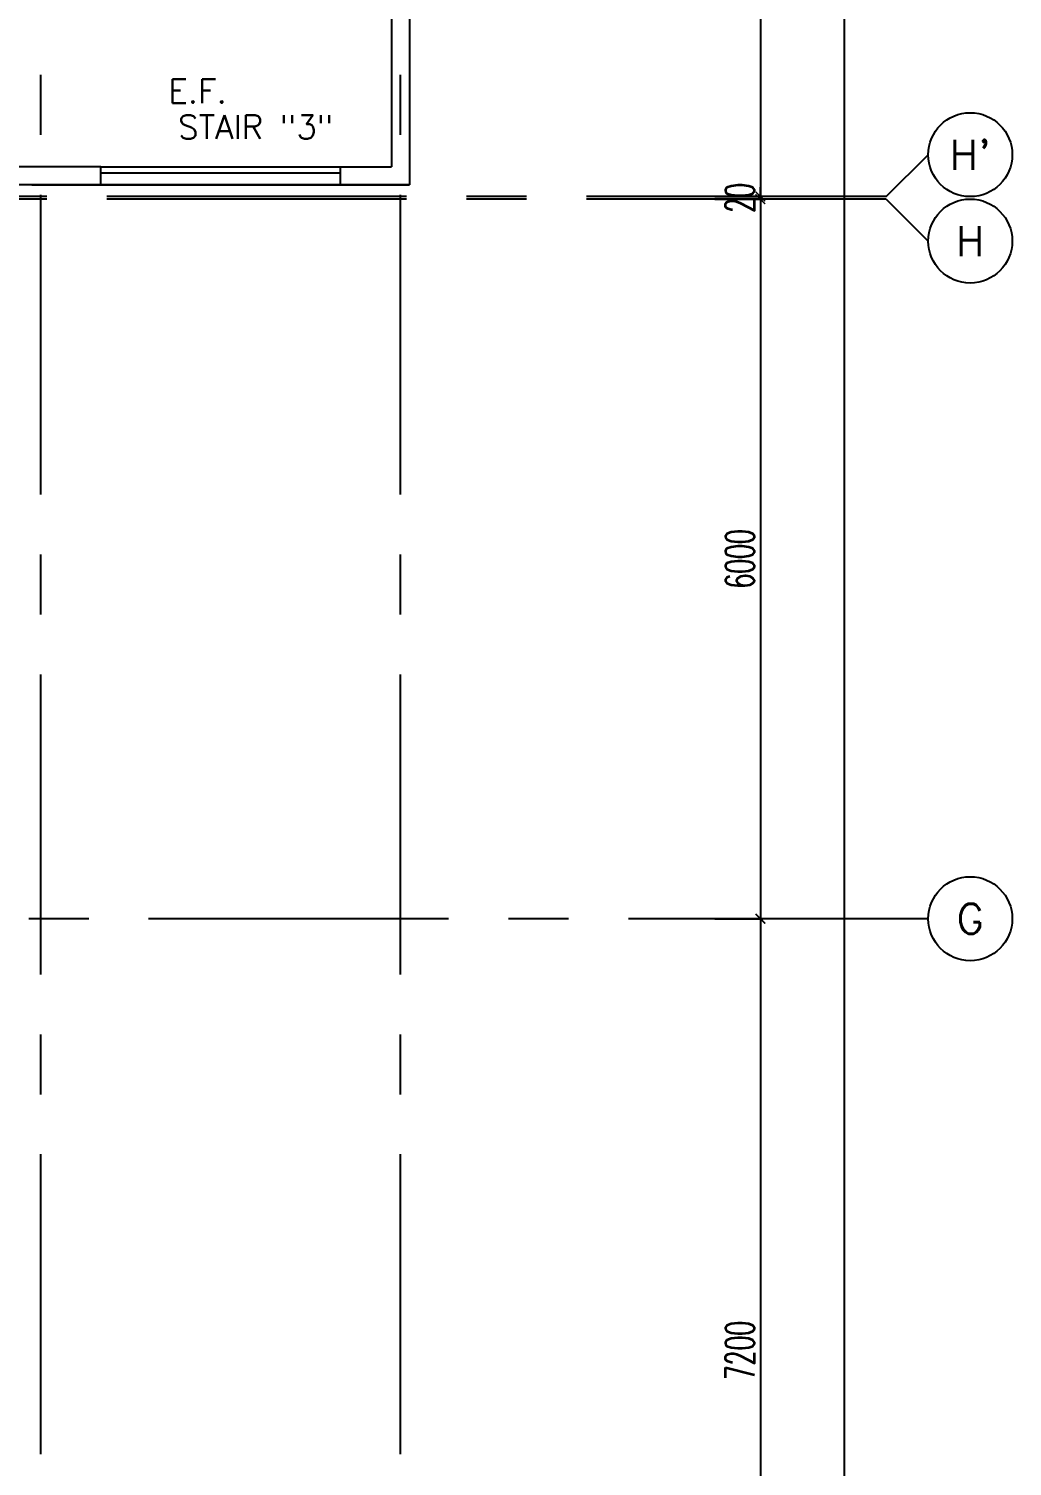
# Model space of a CAD drawing. Extents: x 0 to 93, y -1.5 to 78.
# Drawn here: x 84.77 to 92.97, y 22.43 to 34.42 of the extents above; entities that cross this region are included whole.
import ezdxf
from ezdxf.enums import TextEntityAlignment as Align

# ---------------------------------------------------------------- set-up
doc = ezdxf.new("R2010")
doc.units = 0
doc.header["$MEASUREMENT"] = 0
doc.header["$PDMODE"] = 34
doc.linetypes.add('CENTERX2', pattern=[4, 2.5, -0.5, 0.5, -0.5])
doc.layers.get('0').update_dxf_attribs({"color": 11, "linetype": 'CONTINUOUS'})
doc.layers.get('DEFPOINTS').update_dxf_attribs({"color": 11, "linetype": 'CONTINUOUS'})
for name, color, linetype in [('AX-CR', 11, 'CONTINUOUS'), ('AX-DIM', 11, 'CONTINUOUS'), ('AX-TXT', 11, 'CONTINUOUS'), ('AXES', 11, 'CENTERX2'), ('RM-NAME', 11, 'CONTINUOUS'), ('ROOF', 11, 'CONTINUOUS'), ('WALL', 11, 'CONTINUOUS'), ('WIN', 11, 'CONTINUOUS')]:
    doc.layers.add(name, color=color, linetype=linetype)
doc.styles.add('ROMANS', font='ROMANS.shx', dxfattribs={"width": 0.6})
doc.dimstyles.new('DIM-OUT', dxfattribs={"dimscale": 0, "dimtxt": 0.24, "dimasz": 0.08, "dimexe": 0.02, "dimexo": 0.02, "dimgap": 0.05, "dimtad": 1, "dimdec": 0, "dimlfac": 1000, "dimzin": 0, "dimdsep": 46, "dimtxsty": 'ROMANS', "dimblk1": 'ARCHTICK', "dimblk2": 'ARCHTICK', "dimsah": 1, "dimcen": 0.01, "dimdle": 0.08, "dimclrd": 7, "dimclre": 7, "dimclrt": 2, "dimadec": 0, "dimazin": 0, "dimtp": 2, "dimtm": 2, "dimtfac": 0.1142857142857143, "dimtdec": 0, "dimtix": 1, "dimtmove": 2, "dimatfit": 3, "dimldrblk": 'ARCHTICK', "dimfxl": 0, "dimtolj": 1, "dimtzin": 0, "dimarcsym": 0})

# ---------------------------------------------------------------- blocks, each defined once
blk = doc.blocks.new('_ARCHTICK')
at = {"color": 0, "linetype": 'ByBlock', "const_width": 0.15}
blk.add_lwpolyline([(-0.5, -0.5), (0.5, 0.5)], dxfattribs=at)
blk = doc.blocks.new('*D641')
at = {"layer": 'AX-DIM', "color": 7, "lineweight": -2}
for p, q in [((90.87165188512881, 33.0199999999968), (90.87165188512881, 33.0999999999968)), ((90.49165188513463, 33.0199999999968), (90.89165188512881, 33.0199999999968)), ((90.49165188513463, 32.99999999999272), (90.89165188512881, 32.99999999999272)), ((90.87165188512881, 33.0199999999968), (90.87165188512881, 32.99999999999272)), ((90.87165188512881, 32.99999999999272), (90.87165188512881, 32.91999999999273))]:
    blk.add_line(p, q, dxfattribs=at)
at = {"layer": 'DEFPOINTS', "color": 0}
for p in [(90.47165188513463, 33.0199999999968), (90.47165188513463, 32.99999999999272), (90.87165188512881, 32.99999999999272)]:
    blk.add_point(p, dxfattribs=at)
at = {"layer": 'AX-DIM', "color": 7, "lineweight": -2, "xscale": 0.08, "yscale": 0.08, "zscale": 0.08}
for p, rotation in [((90.87165188512881, 33.0199999999968), 270), ((90.87165188512881, 32.99999999999272), 90)]:
    blk.add_blockref('_ARCHTICK', p, dxfattribs=dict(at, rotation=rotation))
at = {"layer": 'AX-DIM', "color": 2, "insert": (90.7016518851288, 33.00999999999478), "char_height": 0.24, "attachment_point": 5, "rotation": 90, "style": 'ROMANS'}
blk.add_mtext('\\A1;20', dxfattribs=at)
blk = doc.blocks.new('*D640')
at = {"layer": 'AX-DIM', "color": 7, "lineweight": -2}
for p, q in [((90.87165188512881, 36.69999999999534), (90.87165188512881, 32.9399999999968)), ((90.49165188513463, 36.61999999999534), (90.89165188512881, 36.61999999999534)), ((90.49165188513463, 33.0199999999968), (90.89165188512881, 33.0199999999968))]:
    blk.add_line(p, q, dxfattribs=at)
at = {"layer": 'DEFPOINTS', "color": 0}
for p in [(90.47165188513463, 36.61999999999534), (90.47165188513463, 33.0199999999968), (90.87165188512881, 33.0199999999968)]:
    blk.add_point(p, dxfattribs=at)
at = {"layer": 'AX-DIM', "color": 7, "lineweight": -2, "xscale": 0.08, "yscale": 0.08, "zscale": 0.08}
for p, rotation in [((90.87165188512881, 36.61999999999534), 90), ((90.87165188512881, 33.0199999999968), 270)]:
    blk.add_blockref('_ARCHTICK', p, dxfattribs=dict(at, rotation=rotation))
at = {"layer": 'AX-DIM', "color": 2, "insert": (90.7016518851288, 34.81999999999609), "char_height": 0.24, "attachment_point": 5, "rotation": 90, "style": 'ROMANS'}
blk.add_mtext('\\A1;3600', dxfattribs=at)
blk = doc.blocks.new('*D639')
at = {"layer": 'AX-DIM', "color": 7, "lineweight": -2}
for p, q in [((90.87165188512883, 33.07999999999272), (90.87165188512881, 26.91999999999273)), ((90.49165188513463, 32.99999999999272), (90.89165188512882, 32.99999999999272)), ((90.49165188513463, 26.99999999999272), (90.89165188512881, 26.99999999999272))]:
    blk.add_line(p, q, dxfattribs=at)
at = {"layer": 'DEFPOINTS', "color": 0}
for p in [(90.47165188513463, 32.99999999999272), (90.47165188513463, 26.99999999999272), (90.87165188512881, 26.99999999999272)]:
    blk.add_point(p, dxfattribs=at)
at = {"layer": 'AX-DIM', "color": 7, "lineweight": -2, "xscale": 0.08, "yscale": 0.08, "zscale": 0.08}
for p, rotation in [((90.87165188512883, 32.99999999999272), 90), ((90.87165188512881, 26.99999999999272), 270)]:
    blk.add_blockref('_ARCHTICK', p, dxfattribs=dict(at, rotation=rotation))
at = {"layer": 'AX-DIM', "color": 2, "insert": (90.70165188512881, 29.99999999999274), "char_height": 0.24, "attachment_point": 5, "rotation": 90, "style": 'ROMANS'}
blk.add_mtext('\\A1;6000', dxfattribs=at)
blk = doc.blocks.new('*D636')
at = {"layer": 'AX-DIM', "color": 7, "lineweight": -2}
for p, q in [((90.49165188513463, 26.99999999999272), (90.89165188512881, 26.99999999999272)), ((90.87165188512881, 27.07999999999272), (90.87165188512881, 19.71999999999564)), ((90.49165188513463, 19.79999999999563), (90.89165188512881, 19.79999999999563))]:
    blk.add_line(p, q, dxfattribs=at)
at = {"layer": 'DEFPOINTS', "color": 0}
for p in [(90.47165188513463, 26.99999999999272), (90.47165188513463, 19.79999999999563), (90.87165188512881, 19.79999999999563)]:
    blk.add_point(p, dxfattribs=at)
at = {"layer": 'AX-DIM', "color": 7, "lineweight": -2, "xscale": 0.08, "yscale": 0.08, "zscale": 0.08}
for p, rotation in [((90.87165188512881, 26.99999999999272), 90), ((90.87165188512881, 19.79999999999563), 270)]:
    blk.add_blockref('_ARCHTICK', p, dxfattribs=dict(at, rotation=rotation))
at = {"layer": 'AX-DIM', "color": 2, "insert": (90.70165188512881, 23.39999999999419), "char_height": 0.24, "attachment_point": 5, "rotation": 90, "style": 'ROMANS'}
blk.add_mtext('\\A1;7200', dxfattribs=at)
blk = doc.blocks.new('*D659')
at = {"layer": 'AX-DIM', "color": 7, "lineweight": -2}
for p, q in [((91.57165188512592, 64.54999999999389), (91.5716518851259, 5.069999999994176)), ((82.74165188513463, 64.46999999999389), (91.59165188512591, 64.46999999999389)), ((82.74165188513463, 5.149999999994179), (91.5916518851259, 5.149999999994177))]:
    blk.add_line(p, q, dxfattribs=at)
at = {"layer": 'DEFPOINTS', "color": 0}
for p in [(82.72165188513463, 64.46999999999389), (82.72165188513463, 5.149999999994179), (91.5716518851259, 5.149999999994177)]:
    blk.add_point(p, dxfattribs=at)
at = {"layer": 'AX-DIM', "color": 7, "lineweight": -2, "xscale": 0.08, "yscale": 0.08, "zscale": 0.08}
for p, rotation in [((91.57165188512592, 64.46999999999389), 90), ((91.5716518851259, 5.149999999994177), 270)]:
    blk.add_blockref('_ARCHTICK', p, dxfattribs=dict(at, rotation=rotation))
at = {"layer": 'AX-DIM', "color": 2, "insert": (91.4016518851259, 34.80999999999404), "char_height": 0.24, "attachment_point": 5, "rotation": 90, "style": 'ROMANS'}
blk.add_mtext('\\A1;59320', dxfattribs=at)
blk = doc.blocks.new('AXR')
at = {"layer": 'AX-CR'}
blk.add_circle((350, 0), 350.0000000000014, dxfattribs=at)
at = {"layer": 'AX-TXT', "style": 'ROMANS'}
blk.add_attdef('AX', text='', height=250, dxfattribs=at).set_placement((350, 0), align=Align.MIDDLE)

msp = doc.modelspace()

# ---------------------------------------------------------------- linework, layer by layer
at = {"layer": 'AXES'}
for p, q in [((84.87165188514336, -1.464293643977726), (84.87165188514336, 77.3483814831634)), ((87.87165188514336, -1.464293643977726), (87.87165188514336, 77.3483814831634)), ((91.92165188514628, 33.0199999999968), (92.27165188513754, 33.36999999999534)), ((91.92165188514628, 33.0199999999968), (24.23165188514395, 33.0199999999968)), ((91.92165188514628, 33), (24.23165188514395, 33)), ((91.92165188514628, 33), (92.27165188513754, 32.64999999999418)), ((92.27165188513754, 27), (24.23165188514395, 27))]:
    msp.add_line(p, q, dxfattribs=at)
at = {"layer": 'ROOF'}
for p, q in [((85.37165188520159, 33.2699999999968), (82.72165188513463, 33.2699999999968)), ((87.94665188514045, 33.11999999999534), (82.72165188513463, 33.11999999999534))]:
    msp.add_line(p, q, dxfattribs=at)
at = {"layer": 'WALL'}
for p, q in [((87.79665188513172, 38.89553733997309), (87.79665188513172, 33.2699999999968)), ((87.94665188514045, 38.89553793954838), (87.94665188514045, 33.11999999999534)), ((85.37165188520157, 33.11999999998807), (85.37165188520157, 33.27000000001135)), ((87.37165188520157, 33.27000000001135), (87.79665188518993, 33.27000000001135)), ((87.37165188520157, 33.11999999998807), (87.37165188520157, 33.27000000001135)), ((84.79665188518993, 33.11999999998807), (85.37165188520157, 33.11999999998807)), ((87.37165188520157, 33.11999999998807), (87.94665188521321, 33.11999999998807))]:
    msp.add_line(p, q, dxfattribs=at)
at = {"layer": 'WIN'}
for p, q in [((85.37165188520157, 33.27000000001135), (87.37165188520157, 33.27000000001135)), ((85.37165188520157, 33.22000000002299), (87.37165188520157, 33.22000000002299)), ((85.37165188520157, 33.11999999998807), (87.37165188520157, 33.11999999998807))]:
    msp.add_line(p, q, dxfattribs=at)

# ---------------------------------------------------------------- block references
at = {"layer": 'AXES', "xscale": 0.001, "yscale": 0.001, "zscale": 0.001}
for p, values in [((92.27165188513754, 33.36999999999534), {'AX': "H'"}), ((92.27165188513754, 32.64999999999418), {'AX': 'H'}), ((92.27165188513754, 27), {'AX': 'G'})]:
    msp.add_blockref('AXR', p, dxfattribs=at).add_auto_attribs(values)

# ---------------------------------------------------------------- texts
at = {"layer": 'RM-NAME', "style": 'ROMANS'}
for s, p in [('E.F.', (86.17910936239059, 33.90079857673118)), ('STAIR "3"', (86.66417090936739, 33.60079857673554))]:
    msp.add_text(s, height=0.2, dxfattribs=at).set_placement(p, align=Align.MIDDLE)

# ---------------------------------------------------------------- dimensions: what is measured, and where the dimension line sits
at = {"layer": 'AX-DIM'}
for base, p1, p2, picture, middle in [((91.5716518851259, 5.149999999994177), (82.72165188513463, 64.46999999999389), (82.72165188513463, 5.149999999994179), '*D659', (91.4016518851259, 34.80999999999404)), ((90.87165188512881, 33.0199999999968), (90.47165188513463, 36.61999999999534), (90.47165188513463, 33.0199999999968), '*D640', (90.7016518851288, 34.81999999999609)), ((90.87165188512881, 32.99999999999272), (90.47165188513463, 33.0199999999968), (90.47165188513463, 32.99999999999272), '*D641', (90.7016518851288, 33.00999999999478)), ((90.87165188512881, 26.99999999999272), (90.47165188513463, 32.99999999999272), (90.47165188513463, 26.99999999999272), '*D639', (90.70165188512881, 29.99999999999274)), ((90.87165188512881, 19.79999999999563), (90.47165188513463, 26.99999999999272), (90.47165188513463, 19.79999999999563), '*D636', (90.70165188512881, 23.39999999999419))]:
    dim = msp.add_linear_dim(base=base, p1=p1, p2=p2, angle=270, dimstyle='DIM-OUT', override={"dimscale": 1}, dxfattribs=at)
    dim.commit()
    dim.dimension.update_dxf_attribs({"geometry": picture, "text_midpoint": middle})

doc.saveas('drawing.dxf')
